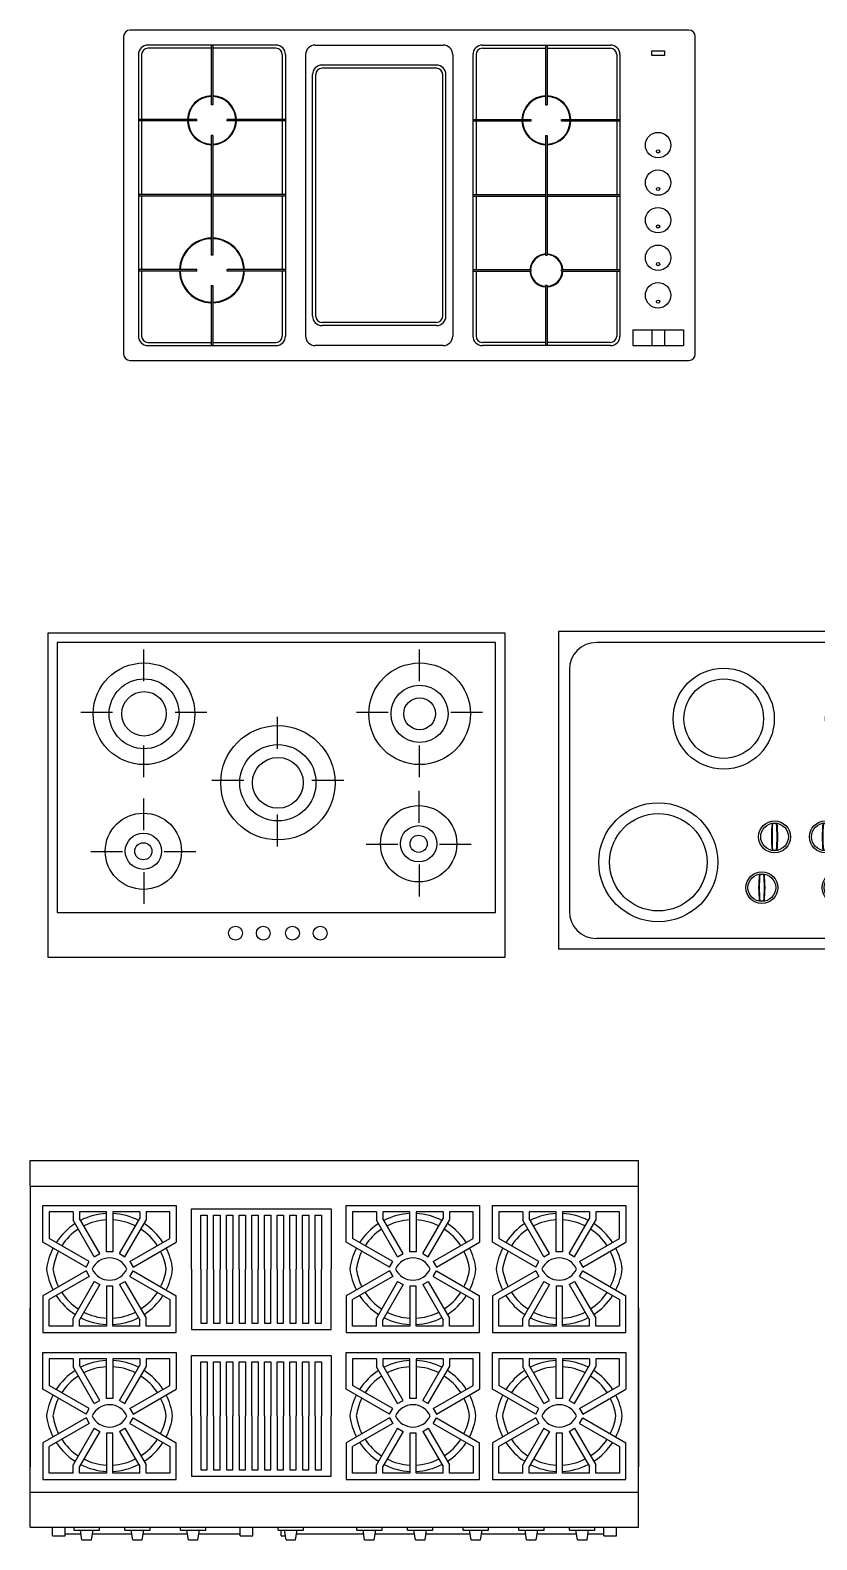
# Model space of a CAD drawing. Header units: millimetres. Extents: x 88 to 1405, y 80 to 747.
# Drawn here: x 877.5 to 1001.3, y 83.8 to 321.4 of the extents above; entities that cross this region are included whole.
import ezdxf

# ---------------------------------------------------------------- set-up
doc = ezdxf.new("R2010")
doc.units = ezdxf.units.MM
doc.linetypes.add('0', pattern=[0])

# ---------------------------------------------------------------- blocks, each defined once
blk = doc.blocks.new('39')
at = {"color": 0}
for p, q in [((4679.5, 13482.81), (4775.28, 13482.81)), ((4679.5, 13478.81), (4679.5, 13482.81)), ((4775.28, 13425.12), (4775.28, 13482.81)), ((4679.5, 13478.81), (4679.5, 13434.62)), ((4679.5, 13478.81), (4775.28, 13478.81)), ((4681.5, 13469.97), (4681.5, 13475.74)), ((4681.5, 13475.74), (4702.5, 13475.74)), ((4681.5, 13475.74), (4702.5, 13475.74)), ((4686.25, 13474.74), (4682.5, 13474.74)), ((4682.5, 13474.74), (4682.5, 13470.55)), ((4686.25, 13474.74), (4686.25, 13473.45)), ((4691.5, 13474.74), (4687.25, 13474.74)), ((4687.25, 13474.74), (4687.25, 13473.72)), ((4691.5, 13468.46), (4691.5, 13474.74)), ((4696.75, 13474.74), (4692.5, 13474.74)), ((4692.5, 13474.74), (4692.5, 13468.46)), ((4696.75, 13474.74), (4696.75, 13473.72)), ((4701.5, 13474.74), (4697.75, 13474.74)), ((4697.75, 13474.74), (4697.75, 13473.45)), ((4701.5, 13470.55), (4701.5, 13474.74)), ((4702.5, 13475.74), (4702.5, 13469.97)), ((4729.25, 13475.74), (4750.25, 13475.74)), ((4729.25, 13475.74), (4750.25, 13475.74)), ((4729.25, 13469.97), (4729.25, 13475.74)), ((4734, 13474.74), (4730.25, 13474.74)), ((4730.25, 13474.74), (4730.25, 13470.55)), ((4734, 13474.74), (4734, 13473.45)), ((4739.25, 13474.74), (4735, 13474.74)), ((4735, 13474.74), (4735, 13473.72)), ((4739.25, 13468.46), (4739.25, 13474.74)), ((4744.5, 13474.74), (4740.25, 13474.74)), ((4740.25, 13474.74), (4740.25, 13468.46)), ((4744.5, 13474.74), (4744.5, 13473.72)), ((4749.25, 13474.74), (4745.5, 13474.74)), ((4745.5, 13474.74), (4745.5, 13473.45)), ((4749.25, 13470.55), (4749.25, 13474.74)), ((4750.25, 13475.74), (4750.25, 13469.97)), ((4752.28, 13469.97), (4752.28, 13475.74)), ((4752.28, 13475.74), (4773.28, 13475.74)), ((4752.28, 13475.74), (4773.28, 13475.74)), ((4757.03, 13474.74), (4753.28, 13474.74)), ((4753.28, 13474.74), (4753.28, 13470.55)), ((4757.03, 13474.74), (4757.03, 13473.45)), ((4762.28, 13474.74), (4758.03, 13474.74)), ((4758.03, 13474.74), (4758.03, 13473.72)), ((4762.28, 13468.46), (4762.28, 13474.74)), ((4767.53, 13474.74), (4763.28, 13474.74)), ((4763.28, 13474.74), (4763.28, 13468.46)), ((4767.53, 13474.74), (4767.53, 13473.72)), ((4772.28, 13474.74), (4768.53, 13474.74)), ((4768.53, 13474.74), (4768.53, 13473.45)), ((4772.28, 13470.55), (4772.28, 13474.74)), ((4773.28, 13475.74), (4773.28, 13469.97)), ((4689.58, 13467.67), (4686.25, 13473.45)), ((4690.45, 13468.17), (4687.25, 13473.72)), ((4693.55, 13468.17), (4696.75, 13473.72)), ((4694.42, 13467.67), (4697.75, 13473.45)), ((4737.33, 13467.67), (4734, 13473.45)), ((4738.2, 13468.17), (4735, 13473.72)), ((4741.3, 13468.17), (4744.5, 13473.72)), ((4742.17, 13467.67), (4745.5, 13473.45)), ((4760.36, 13467.67), (4757.03, 13473.45)), ((4761.23, 13468.17), (4758.03, 13473.72)), ((4764.33, 13468.17), (4767.53, 13473.72)), ((4765.2, 13467.67), (4768.53, 13473.45)), ((4688.31, 13466.04), (4681.5, 13469.97)), ((4688.81, 13466.91), (4682.5, 13470.55)), ((4695.19, 13466.91), (4701.5, 13470.55)), ((4695.69, 13466.04), (4702.5, 13469.97)), ((4736.06, 13466.04), (4729.25, 13469.97)), ((4736.56, 13466.91), (4730.25, 13470.55)), ((4742.94, 13466.91), (4749.25, 13470.55)), ((4743.44, 13466.04), (4750.25, 13469.97)), ((4759.09, 13466.04), (4752.28, 13469.97)), ((4759.59, 13466.91), (4753.28, 13470.55)), ((4765.97, 13466.91), (4772.28, 13470.55)), ((4766.47, 13466.04), (4773.28, 13469.97)), ((4689.58, 13467.67), (4690.45, 13468.17)), ((4692.5, 13468.46), (4691.5, 13468.46)), ((4693.55, 13468.17), (4694.42, 13467.67)), ((4737.33, 13467.67), (4738.2, 13468.17)), ((4740.25, 13468.46), (4739.25, 13468.46)), ((4741.3, 13468.17), (4742.17, 13467.67)), ((4760.36, 13467.67), (4761.23, 13468.17)), ((4763.28, 13468.46), (4762.28, 13468.46)), ((4764.33, 13468.17), (4765.2, 13467.67)), ((4688.31, 13465.44), (4681.5, 13461.5)), ((4688.31, 13466.04), (4688.81, 13466.91)), ((4688.31, 13465.44), (4688.81, 13464.57)), ((4695.19, 13466.91), (4695.69, 13466.04)), ((4695.19, 13464.57), (4695.69, 13465.44)), ((4695.69, 13465.44), (4702.5, 13461.5)), ((4736.06, 13465.44), (4729.25, 13461.5)), ((4736.06, 13466.04), (4736.56, 13466.91)), ((4736.06, 13465.44), (4736.56, 13464.57)), ((4742.94, 13466.91), (4743.44, 13466.04)), ((4742.94, 13464.57), (4743.44, 13465.44)), ((4743.44, 13465.44), (4750.25, 13461.5)), ((4759.09, 13465.44), (4752.28, 13461.5)), ((4759.09, 13466.04), (4759.59, 13466.91)), ((4759.09, 13465.44), (4759.59, 13464.57)), ((4765.97, 13466.91), (4766.47, 13466.04)), ((4765.97, 13464.57), (4766.47, 13465.44)), ((4766.47, 13465.44), (4773.28, 13461.5)), ((4688.81, 13464.57), (4682.5, 13460.93)), ((4689.58, 13463.8), (4686.25, 13458.03)), ((4690.45, 13463.3), (4687.25, 13457.76)), ((4689.58, 13463.8), (4690.45, 13463.3)), ((4691.5, 13463.02), (4691.5, 13456.74)), ((4692.5, 13463.02), (4691.5, 13463.02)), ((4692.5, 13456.74), (4692.5, 13463.02)), ((4693.55, 13463.3), (4694.42, 13463.8)), ((4693.55, 13463.3), (4696.75, 13457.76)), ((4694.42, 13463.8), (4697.75, 13458.03)), ((4695.19, 13464.57), (4701.5, 13460.93)), ((4736.56, 13464.57), (4730.25, 13460.93)), ((4737.33, 13463.8), (4734, 13458.03)), ((4738.2, 13463.3), (4735, 13457.76)), ((4737.33, 13463.8), (4738.2, 13463.3)), ((4739.25, 13463.02), (4739.25, 13456.74)), ((4740.25, 13463.02), (4739.25, 13463.02)), ((4740.25, 13456.74), (4740.25, 13463.02)), ((4741.3, 13463.3), (4742.17, 13463.8)), ((4741.3, 13463.3), (4744.5, 13457.76)), ((4742.17, 13463.8), (4745.5, 13458.03)), ((4742.94, 13464.57), (4749.25, 13460.93)), ((4759.59, 13464.57), (4753.28, 13460.93)), ((4760.36, 13463.8), (4757.03, 13458.03)), ((4761.23, 13463.3), (4758.03, 13457.76)), ((4760.36, 13463.8), (4761.23, 13463.3)), ((4762.28, 13463.02), (4762.28, 13456.74)), ((4763.28, 13463.02), (4762.28, 13463.02)), ((4763.28, 13456.74), (4763.28, 13463.02)), ((4764.33, 13463.3), (4765.2, 13463.8)), ((4764.33, 13463.3), (4767.53, 13457.76)), ((4765.2, 13463.8), (4768.53, 13458.03)), ((4765.97, 13464.57), (4772.28, 13460.93)), ((4681.5, 13461.5), (4681.5, 13455.74)), ((4682.5, 13456.74), (4682.5, 13460.93)), ((4701.5, 13460.93), (4701.5, 13456.74)), ((4702.5, 13455.74), (4702.5, 13461.5)), ((4729.25, 13461.5), (4729.25, 13455.74)), ((4730.25, 13456.74), (4730.25, 13460.93)), ((4749.25, 13460.93), (4749.25, 13456.74)), ((4750.25, 13455.74), (4750.25, 13461.5)), ((4752.28, 13461.5), (4752.28, 13455.74)), ((4753.28, 13456.74), (4753.28, 13460.93)), ((4772.28, 13460.93), (4772.28, 13456.74)), ((4773.28, 13455.74), (4773.28, 13461.5)), ((4679.5, 13425.12), (4679.5, 13459.62)), ((4775.28, 13459.62), (4775.28, 13434.62)), ((4681.5, 13455.74), (4702.5, 13455.74)), ((4681.5, 13455.74), (4702.5, 13455.74)), ((4686.25, 13456.74), (4682.5, 13456.74)), ((4686.25, 13456.74), (4686.25, 13458.03)), ((4687.25, 13456.74), (4687.25, 13457.76)), ((4691.5, 13456.74), (4687.25, 13456.74)), ((4696.75, 13456.74), (4692.5, 13456.74)), ((4696.75, 13456.74), (4696.75, 13457.76)), ((4697.75, 13456.74), (4697.75, 13458.03)), ((4701.5, 13456.74), (4697.75, 13456.74)), ((4729.25, 13455.74), (4750.25, 13455.74)), ((4729.25, 13455.74), (4750.25, 13455.74)), ((4734, 13456.74), (4730.25, 13456.74)), ((4734, 13456.74), (4734, 13458.03)), ((4735, 13456.74), (4735, 13457.76)), ((4739.25, 13456.74), (4735, 13456.74)), ((4744.5, 13456.74), (4740.25, 13456.74)), ((4744.5, 13456.74), (4744.5, 13457.76)), ((4745.5, 13456.74), (4745.5, 13458.03)), ((4749.25, 13456.74), (4745.5, 13456.74)), ((4752.28, 13455.74), (4773.28, 13455.74)), ((4752.28, 13455.74), (4773.28, 13455.74)), ((4757.03, 13456.74), (4753.28, 13456.74)), ((4757.03, 13456.74), (4757.03, 13458.03)), ((4758.03, 13456.74), (4758.03, 13457.76)), ((4762.28, 13456.74), (4758.03, 13456.74)), ((4767.53, 13456.74), (4763.28, 13456.74)), ((4767.53, 13456.74), (4767.53, 13457.76)), ((4768.53, 13456.74), (4768.53, 13458.03)), ((4772.28, 13456.74), (4768.53, 13456.74)), ((4681.5, 13446.85), (4681.5, 13452.62)), ((4681.5, 13452.62), (4702.5, 13452.62)), ((4681.5, 13452.62), (4702.5, 13452.62)), ((4686.25, 13451.62), (4682.5, 13451.62)), ((4682.5, 13451.62), (4682.5, 13447.43)), ((4686.25, 13451.62), (4686.25, 13450.33)), ((4691.5, 13451.62), (4687.25, 13451.62)), ((4687.25, 13451.62), (4687.25, 13450.6)), ((4691.5, 13445.34), (4691.5, 13451.62)), ((4696.75, 13451.62), (4692.5, 13451.62)), ((4692.5, 13451.62), (4692.5, 13445.34)), ((4696.75, 13451.62), (4696.75, 13450.6)), ((4701.5, 13451.62), (4697.75, 13451.62)), ((4697.75, 13451.62), (4697.75, 13450.33)), ((4701.5, 13447.43), (4701.5, 13451.62)), ((4702.5, 13452.62), (4702.5, 13446.85)), ((4729.25, 13452.62), (4750.25, 13452.62)), ((4729.25, 13452.62), (4750.25, 13452.62)), ((4729.25, 13446.85), (4729.25, 13452.62)), ((4734, 13451.62), (4730.25, 13451.62)), ((4730.25, 13451.62), (4730.25, 13447.43)), ((4734, 13451.62), (4734, 13450.33)), ((4739.25, 13451.62), (4735, 13451.62)), ((4735, 13451.62), (4735, 13450.6)), ((4739.25, 13445.34), (4739.25, 13451.62)), ((4744.5, 13451.62), (4740.25, 13451.62)), ((4740.25, 13451.62), (4740.25, 13445.34)), ((4744.5, 13451.62), (4744.5, 13450.6)), ((4749.25, 13451.62), (4745.5, 13451.62)), ((4745.5, 13451.62), (4745.5, 13450.33)), ((4749.25, 13447.43), (4749.25, 13451.62)), ((4750.25, 13452.62), (4750.25, 13446.85)), ((4752.28, 13446.85), (4752.28, 13452.62)), ((4752.28, 13452.62), (4773.28, 13452.62)), ((4752.28, 13452.62), (4773.28, 13452.62)), ((4757.03, 13451.62), (4753.28, 13451.62)), ((4753.28, 13451.62), (4753.28, 13447.43)), ((4757.03, 13451.62), (4757.03, 13450.33)), ((4762.28, 13451.62), (4758.03, 13451.62)), ((4758.03, 13451.62), (4758.03, 13450.6)), ((4762.28, 13445.34), (4762.28, 13451.62)), ((4767.53, 13451.62), (4763.28, 13451.62)), ((4763.28, 13451.62), (4763.28, 13445.34)), ((4767.53, 13451.62), (4767.53, 13450.6)), ((4772.28, 13451.62), (4768.53, 13451.62)), ((4768.53, 13451.62), (4768.53, 13450.33)), ((4772.28, 13447.43), (4772.28, 13451.62)), ((4773.28, 13452.62), (4773.28, 13446.85)), ((4689.58, 13444.56), (4686.25, 13450.33)), ((4690.45, 13445.06), (4687.25, 13450.6)), ((4693.55, 13445.06), (4696.75, 13450.6)), ((4694.42, 13444.56), (4697.75, 13450.33)), ((4737.33, 13444.56), (4734, 13450.33)), ((4738.2, 13445.06), (4735, 13450.6)), ((4741.3, 13445.06), (4744.5, 13450.6)), ((4742.17, 13444.56), (4745.5, 13450.33)), ((4760.36, 13444.56), (4757.03, 13450.33)), ((4761.23, 13445.06), (4758.03, 13450.6)), ((4764.33, 13445.06), (4767.53, 13450.6)), ((4765.2, 13444.56), (4768.53, 13450.33)), ((4688.31, 13442.92), (4681.5, 13446.85)), ((4688.81, 13443.79), (4682.5, 13447.43)), ((4695.19, 13443.79), (4701.5, 13447.43)), ((4695.69, 13442.92), (4702.5, 13446.85)), ((4736.06, 13442.92), (4729.25, 13446.85)), ((4736.56, 13443.79), (4730.25, 13447.43)), ((4742.94, 13443.79), (4749.25, 13447.43)), ((4743.44, 13442.92), (4750.25, 13446.85)), ((4759.09, 13442.92), (4752.28, 13446.85)), ((4759.59, 13443.79), (4753.28, 13447.43)), ((4765.97, 13443.79), (4772.28, 13447.43)), ((4766.47, 13442.92), (4773.28, 13446.85)), ((4689.58, 13444.56), (4690.45, 13445.06)), ((4692.5, 13445.34), (4691.5, 13445.34)), ((4693.55, 13445.06), (4694.42, 13444.56)), ((4737.33, 13444.56), (4738.2, 13445.06)), ((4740.25, 13445.34), (4739.25, 13445.34)), ((4741.3, 13445.06), (4742.17, 13444.56)), ((4760.36, 13444.56), (4761.23, 13445.06)), ((4763.28, 13445.34), (4762.28, 13445.34)), ((4764.33, 13445.06), (4765.2, 13444.56)), ((4688.31, 13442.32), (4681.5, 13438.38)), ((4688.81, 13441.45), (4682.5, 13437.81)), ((4688.31, 13442.92), (4688.81, 13443.79)), ((4688.31, 13442.32), (4688.81, 13441.45)), ((4695.19, 13443.79), (4695.69, 13442.92)), ((4695.19, 13441.45), (4695.69, 13442.32)), ((4695.19, 13441.45), (4701.5, 13437.81)), ((4695.69, 13442.32), (4702.5, 13438.38)), ((4736.06, 13442.32), (4729.25, 13438.38)), ((4736.56, 13441.45), (4730.25, 13437.81)), ((4736.06, 13442.92), (4736.56, 13443.79)), ((4736.06, 13442.32), (4736.56, 13441.45)), ((4742.94, 13443.79), (4743.44, 13442.92)), ((4742.94, 13441.45), (4743.44, 13442.32)), ((4742.94, 13441.45), (4749.25, 13437.81)), ((4743.44, 13442.32), (4750.25, 13438.38)), ((4759.09, 13442.32), (4752.28, 13438.38)), ((4759.59, 13441.45), (4753.28, 13437.81)), ((4759.09, 13442.92), (4759.59, 13443.79)), ((4759.09, 13442.32), (4759.59, 13441.45)), ((4765.97, 13443.79), (4766.47, 13442.92)), ((4765.97, 13441.45), (4766.47, 13442.32)), ((4765.97, 13441.45), (4772.28, 13437.81)), ((4766.47, 13442.32), (4773.28, 13438.38)), ((4689.58, 13440.68), (4686.25, 13434.91)), ((4690.45, 13440.18), (4687.25, 13434.64)), ((4689.58, 13440.68), (4690.45, 13440.18)), ((4691.5, 13439.9), (4691.5, 13433.62)), ((4692.5, 13439.9), (4691.5, 13439.9)), ((4692.5, 13433.62), (4692.5, 13439.9)), ((4693.55, 13440.18), (4694.42, 13440.68)), ((4693.55, 13440.18), (4696.75, 13434.64)), ((4694.42, 13440.68), (4697.75, 13434.91)), ((4737.33, 13440.68), (4734, 13434.91)), ((4738.2, 13440.18), (4735, 13434.64)), ((4737.33, 13440.68), (4738.2, 13440.18)), ((4739.25, 13439.9), (4739.25, 13433.62)), ((4740.25, 13439.9), (4739.25, 13439.9)), ((4740.25, 13433.62), (4740.25, 13439.9)), ((4741.3, 13440.18), (4742.17, 13440.68)), ((4741.3, 13440.18), (4744.5, 13434.64)), ((4742.17, 13440.68), (4745.5, 13434.91)), ((4760.36, 13440.68), (4757.03, 13434.91)), ((4761.23, 13440.18), (4758.03, 13434.64)), ((4760.36, 13440.68), (4761.23, 13440.18)), ((4762.28, 13439.9), (4762.28, 13433.62)), ((4763.28, 13439.9), (4762.28, 13439.9)), ((4763.28, 13433.62), (4763.28, 13439.9)), ((4764.33, 13440.18), (4765.2, 13440.68)), ((4764.33, 13440.18), (4767.53, 13434.64)), ((4765.2, 13440.68), (4768.53, 13434.91)), ((4681.5, 13438.38), (4681.5, 13432.62)), ((4682.5, 13433.62), (4682.5, 13437.81)), ((4701.5, 13437.81), (4701.5, 13433.62)), ((4702.5, 13432.62), (4702.5, 13438.38)), ((4729.25, 13438.38), (4729.25, 13432.62)), ((4730.25, 13433.62), (4730.25, 13437.81)), ((4749.25, 13437.81), (4749.25, 13433.62)), ((4750.25, 13432.62), (4750.25, 13438.38)), ((4752.28, 13438.38), (4752.28, 13432.62)), ((4753.28, 13433.62), (4753.28, 13437.81)), ((4772.28, 13437.81), (4772.28, 13433.62)), ((4773.28, 13432.62), (4773.28, 13438.38)), ((4686.25, 13433.62), (4686.25, 13434.91)), ((4687.25, 13433.62), (4687.25, 13434.64)), ((4696.75, 13433.62), (4696.75, 13434.64)), ((4697.75, 13433.62), (4697.75, 13434.91)), ((4734, 13433.62), (4734, 13434.91)), ((4735, 13433.62), (4735, 13434.64)), ((4744.5, 13433.62), (4744.5, 13434.64)), ((4745.5, 13433.62), (4745.5, 13434.91)), ((4757.03, 13433.62), (4757.03, 13434.91)), ((4758.03, 13433.62), (4758.03, 13434.64)), ((4767.53, 13433.62), (4767.53, 13434.64)), ((4768.53, 13433.62), (4768.53, 13434.91)), ((4681.5, 13432.62), (4702.5, 13432.62)), ((4681.5, 13432.62), (4702.5, 13432.62)), ((4686.25, 13433.62), (4682.5, 13433.62)), ((4691.5, 13433.62), (4687.25, 13433.62)), ((4696.75, 13433.62), (4692.5, 13433.62)), ((4701.5, 13433.62), (4697.75, 13433.62)), ((4729.25, 13432.62), (4750.25, 13432.62)), ((4729.25, 13432.62), (4750.25, 13432.62)), ((4734, 13433.62), (4730.25, 13433.62)), ((4739.25, 13433.62), (4735, 13433.62)), ((4744.5, 13433.62), (4740.25, 13433.62)), ((4749.25, 13433.62), (4745.5, 13433.62)), ((4752.28, 13432.62), (4773.28, 13432.62)), ((4752.28, 13432.62), (4773.28, 13432.62)), ((4757.03, 13433.62), (4753.28, 13433.62)), ((4762.28, 13433.62), (4758.03, 13433.62)), ((4767.53, 13433.62), (4763.28, 13433.62)), ((4772.28, 13433.62), (4768.53, 13433.62)), ((4679.5, 13430.62), (4775.28, 13430.62)), ((4679.5, 13425.12), (4775.28, 13425.12)), ((4683.03, 13423.74), (4683.03, 13425.12)), ((4685.03, 13423.74), (4685.03, 13425.12)), ((4686.4, 13424.62), (4686.4, 13425.12)), ((4690.4, 13424.62), (4690.4, 13425.12)), ((4694.4, 13424.62), (4694.4, 13425.12)), ((4698.4, 13424.62), (4698.4, 13425.12)), ((4703.15, 13424.62), (4703.15, 13425.12)), ((4707.15, 13424.62), (4707.15, 13425.12)), ((4712.53, 13423.74), (4712.53, 13425.12)), ((4714.53, 13423.74), (4714.53, 13425.12)), ((4718.53, 13424.62), (4718.53, 13425.12)), ((4722.53, 13424.62), (4722.53, 13425.12)), ((4730.9, 13424.62), (4730.9, 13425.12)), ((4734.9, 13424.62), (4734.9, 13425.12)), ((4738.9, 13424.62), (4738.9, 13425.12)), ((4742.9, 13424.62), (4742.9, 13425.12)), ((4747.65, 13424.62), (4747.65, 13425.12)), ((4751.65, 13424.62), (4751.65, 13425.12)), ((4756.4, 13424.62), (4756.4, 13425.12)), ((4760.4, 13424.62), (4760.4, 13425.12)), ((4764.4, 13424.62), (4764.4, 13425.12)), ((4768.4, 13424.62), (4768.4, 13425.12)), ((4769.78, 13423.74), (4769.78, 13425.12)), ((4771.78, 13423.74), (4771.78, 13425.12)), ((4683.03, 13423.74), (4685.03, 13423.74)), ((4687.51, 13423.99), (4685.03, 13423.99)), ((4686.4, 13424.62), (4690.4, 13424.62)), ((4687.65, 13423.12), (4687.4, 13424.62)), ((4687.65, 13423.12), (4689.15, 13423.12)), ((4689.15, 13423.12), (4689.4, 13424.62)), ((4695.51, 13423.99), (4689.3, 13423.99)), ((4694.4, 13424.62), (4698.4, 13424.62)), ((4695.65, 13423.12), (4695.4, 13424.62)), ((4695.65, 13423.12), (4697.15, 13423.12)), ((4697.15, 13423.12), (4697.4, 13424.62)), ((4704.26, 13423.99), (4697.3, 13423.99)), ((4703.15, 13424.62), (4707.15, 13424.62)), ((4704.4, 13423.12), (4704.15, 13424.62)), ((4704.4, 13423.12), (4705.9, 13423.12)), ((4705.9, 13423.12), (4706.15, 13424.62)), ((4712.53, 13423.99), (4706.05, 13423.99)), ((4712.53, 13423.74), (4714.53, 13423.74)), ((4718.53, 13424.62), (4722.53, 13424.62)), ((4719.03, 13423.74), (4719.03, 13424.62)), ((4719.03, 13423.74), (4719.68, 13423.74)), ((4719.78, 13423.12), (4719.53, 13424.62)), ((4719.78, 13423.12), (4721.28, 13423.12)), ((4721.28, 13423.12), (4721.53, 13424.62)), ((4732.01, 13423.99), (4721.43, 13423.99)), ((4730.9, 13424.62), (4734.9, 13424.62)), ((4732.15, 13423.12), (4731.9, 13424.62)), ((4732.15, 13423.12), (4733.65, 13423.12)), ((4733.65, 13423.12), (4733.9, 13424.62)), ((4740.01, 13423.99), (4733.8, 13423.99)), ((4738.9, 13424.62), (4742.9, 13424.62)), ((4740.15, 13423.12), (4739.9, 13424.62)), ((4740.15, 13423.12), (4741.65, 13423.12)), ((4741.65, 13423.12), (4741.9, 13424.62)), ((4748.76, 13423.99), (4741.8, 13423.99)), ((4747.65, 13424.62), (4751.65, 13424.62)), ((4748.9, 13423.12), (4748.65, 13424.62)), ((4748.9, 13423.12), (4750.4, 13423.12)), ((4750.4, 13423.12), (4750.65, 13424.62)), ((4757.51, 13423.99), (4750.55, 13423.99)), ((4756.4, 13424.62), (4760.4, 13424.62)), ((4757.65, 13423.12), (4757.4, 13424.62)), ((4757.65, 13423.12), (4759.15, 13423.12)), ((4759.15, 13423.12), (4759.4, 13424.62)), ((4765.51, 13423.99), (4759.3, 13423.99)), ((4764.4, 13424.62), (4768.4, 13424.62)), ((4765.65, 13423.12), (4765.4, 13424.62)), ((4765.65, 13423.12), (4767.15, 13423.12)), ((4767.15, 13423.12), (4767.4, 13424.62)), ((4769.78, 13423.99), (4767.3, 13423.99)), ((4769.78, 13423.74), (4771.78, 13423.74))]:
    blk.add_line(p, q, dxfattribs=at)
for points in [[(4704.88, 13465.74), (4704.88, 13475.24), (4726.88, 13475.24), (4726.88, 13465.74)], [(4706.38, 13465.74), (4706.38, 13474.24), (4707.38, 13474.24), (4707.38, 13465.74)], [(4708.38, 13465.74), (4708.38, 13474.24), (4709.38, 13474.24), (4709.38, 13465.74)], [(4710.38, 13465.74), (4710.38, 13474.24), (4711.38, 13474.24), (4711.38, 13465.74)], [(4712.38, 13465.74), (4712.38, 13474.24), (4713.38, 13474.24), (4713.38, 13465.74)], [(4714.38, 13465.74), (4714.38, 13474.24), (4715.38, 13474.24), (4715.38, 13465.74)], [(4716.38, 13465.74), (4716.38, 13474.24), (4717.38, 13474.24), (4717.38, 13465.74)], [(4718.38, 13465.74), (4718.38, 13474.24), (4719.38, 13474.24), (4719.38, 13465.74)], [(4720.38, 13465.74), (4720.38, 13474.24), (4721.38, 13474.24), (4721.38, 13465.74)], [(4722.38, 13465.74), (4722.38, 13474.24), (4723.38, 13474.24), (4723.38, 13465.74)], [(4724.38, 13465.74), (4724.38, 13474.24), (4725.38, 13474.24), (4725.38, 13465.74)], [(4704.88, 13465.74), (4704.88, 13456.24), (4726.88, 13456.24), (4726.88, 13465.74)], [(4706.38, 13465.74), (4706.38, 13457.24), (4707.38, 13457.24), (4707.38, 13465.74)], [(4708.38, 13465.74), (4708.38, 13457.24), (4709.38, 13457.24), (4709.38, 13465.74)], [(4710.38, 13465.74), (4710.38, 13457.24), (4711.38, 13457.24), (4711.38, 13465.74)], [(4712.38, 13465.74), (4712.38, 13457.24), (4713.38, 13457.24), (4713.38, 13465.74)], [(4714.38, 13465.74), (4714.38, 13457.24), (4715.38, 13457.24), (4715.38, 13465.74)], [(4716.38, 13465.74), (4716.38, 13457.24), (4717.38, 13457.24), (4717.38, 13465.74)], [(4718.38, 13465.74), (4718.38, 13457.24), (4719.38, 13457.24), (4719.38, 13465.74)], [(4720.38, 13465.74), (4720.38, 13457.24), (4721.38, 13457.24), (4721.38, 13465.74)], [(4722.38, 13465.74), (4722.38, 13457.24), (4723.38, 13457.24), (4723.38, 13465.74)], [(4724.38, 13465.74), (4724.38, 13457.24), (4725.38, 13457.24), (4725.38, 13465.74)], [(4704.88, 13442.62), (4704.88, 13452.12), (4726.88, 13452.12), (4726.88, 13442.62)], [(4706.38, 13442.62), (4706.38, 13451.12), (4707.38, 13451.12), (4707.38, 13442.62)], [(4708.38, 13442.62), (4708.38, 13451.12), (4709.38, 13451.12), (4709.38, 13442.62)], [(4710.38, 13442.62), (4710.38, 13451.12), (4711.38, 13451.12), (4711.38, 13442.62)], [(4712.38, 13442.62), (4712.38, 13451.12), (4713.38, 13451.12), (4713.38, 13442.62)], [(4714.38, 13442.62), (4714.38, 13451.12), (4715.38, 13451.12), (4715.38, 13442.62)], [(4716.38, 13442.62), (4716.38, 13451.12), (4717.38, 13451.12), (4717.38, 13442.62)], [(4718.38, 13442.62), (4718.38, 13451.12), (4719.38, 13451.12), (4719.38, 13442.62)], [(4720.38, 13442.62), (4720.38, 13451.12), (4721.38, 13451.12), (4721.38, 13442.62)], [(4722.38, 13442.62), (4722.38, 13451.12), (4723.38, 13451.12), (4723.38, 13442.62)], [(4724.38, 13442.62), (4724.38, 13451.12), (4725.38, 13451.12), (4725.38, 13442.62)], [(4704.88, 13442.62), (4704.88, 13433.12), (4726.88, 13433.12), (4726.88, 13442.62)], [(4706.38, 13442.62), (4706.38, 13434.12), (4707.38, 13434.12), (4707.38, 13442.62)], [(4708.38, 13442.62), (4708.38, 13434.12), (4709.38, 13434.12), (4709.38, 13442.62)], [(4710.38, 13442.62), (4710.38, 13434.12), (4711.38, 13434.12), (4711.38, 13442.62)], [(4712.38, 13442.62), (4712.38, 13434.12), (4713.38, 13434.12), (4713.38, 13442.62)], [(4714.38, 13442.62), (4714.38, 13434.12), (4715.38, 13434.12), (4715.38, 13442.62)], [(4716.38, 13442.62), (4716.38, 13434.12), (4717.38, 13434.12), (4717.38, 13442.62)], [(4718.38, 13442.62), (4718.38, 13434.12), (4719.38, 13434.12), (4719.38, 13442.62)], [(4720.38, 13442.62), (4720.38, 13434.12), (4721.38, 13434.12), (4721.38, 13442.62)], [(4722.38, 13442.62), (4722.38, 13434.12), (4723.38, 13434.12), (4723.38, 13442.62)], [(4724.38, 13442.62), (4724.38, 13434.12), (4725.38, 13434.12), (4725.38, 13442.62)]]:
    blk.add_lwpolyline(points, dxfattribs=at)
for centre, radius, start, end in [((4692, 13464.49), 10, 122.866, 147.134), ((4692, 13464.49), 10, 92.866, 117.134), ((4692, 13464.49), 9, 93.1847, 116.8153), ((4692, 13464.49), 10, 62.866, 87.134), ((4692, 13464.49), 9, 63.1847, 86.8153), ((4692, 13464.49), 10, 32.866, 57.134), ((4739.75, 13464.49), 10, 122.866, 147.134), ((4739.75, 13464.49), 10, 92.866, 117.134), ((4739.75, 13464.49), 9, 93.1847, 116.8153), ((4739.75, 13464.49), 10, 62.866, 87.134), ((4739.75, 13464.49), 9, 63.1847, 86.8153), ((4739.75, 13464.49), 10, 32.866, 57.134), ((4762.78, 13464.49), 10, 122.866, 147.134), ((4762.78, 13464.49), 10, 92.866, 117.134), ((4762.78, 13464.49), 9, 93.1847, 116.8153), ((4762.78, 13464.49), 10, 62.866, 87.134), ((4762.78, 13464.49), 9, 63.1847, 86.8153), ((4762.78, 13464.49), 10, 32.866, 57.134), ((4692, 13464.49), 9, 123.1847, 146.8153), ((4692, 13464.49), 9, 33.1847, 56.8153), ((4739.75, 13464.49), 9, 123.1847, 146.8153), ((4739.75, 13464.49), 9, 33.1847, 56.8153), ((4762.78, 13464.49), 9, 123.1847, 146.8153), ((4762.78, 13464.49), 9, 33.1847, 56.8153), ((4692, 13464.49), 10, 152.866, 172.8192), ((4692, 13464.49), 9, 153.1847, 172.0164), ((4692, 13464.49), 9, 7.9836, 26.8153), ((4692, 13464.49), 10, 7.1808, 27.134), ((4739.75, 13464.49), 10, 152.866, 172.8192), ((4739.75, 13464.49), 9, 153.1847, 172.0164), ((4739.75, 13464.49), 9, 7.9836, 26.8153), ((4739.75, 13464.49), 10, 7.1808, 27.134), ((4762.78, 13464.49), 10, 152.866, 172.8192), ((4762.78, 13464.49), 9, 153.1847, 172.0164), ((4762.78, 13464.49), 9, 7.9836, 26.8153), ((4762.78, 13464.49), 10, 7.1808, 27.134), ((4692, 13466.99), 10, 187.1808, 207.134), ((4692, 13466.99), 9, 187.9836, 206.8153), ((4692, 13464.49), 3, 24.6243, 155.3757), ((4692, 13466.99), 3, 204.6243, 335.3757), ((4692, 13466.99), 9, 333.1847, 352.0164), ((4692, 13466.99), 10, 332.866, 352.8192), ((4739.75, 13466.99), 10, 187.1808, 207.134), ((4739.75, 13466.99), 9, 187.9836, 206.8153), ((4739.75, 13464.49), 3, 24.6243, 155.3757), ((4739.75, 13466.99), 3, 204.6243, 335.3757), ((4739.75, 13466.99), 9, 333.1847, 352.0164), ((4739.75, 13466.99), 10, 332.866, 352.8192), ((4762.78, 13466.99), 10, 187.1808, 207.134), ((4762.78, 13466.99), 9, 187.9836, 206.8153), ((4762.78, 13464.49), 3, 24.6243, 155.3757), ((4762.78, 13466.99), 3, 204.6243, 335.3757), ((4762.78, 13466.99), 9, 333.1847, 352.0164), ((4762.78, 13466.99), 10, 332.866, 352.8192), ((4692, 13466.99), 10, 212.866, 237.134), ((4692, 13466.99), 9, 213.1847, 236.8153), ((4692, 13466.99), 9, 303.1847, 326.8153), ((4692, 13466.99), 10, 302.866, 327.134), ((4739.75, 13466.99), 10, 212.866, 237.134), ((4739.75, 13466.99), 9, 213.1847, 236.8153), ((4739.75, 13466.99), 9, 303.1847, 326.8153), ((4739.75, 13466.99), 10, 302.866, 327.134), ((4762.78, 13466.99), 10, 212.866, 237.134), ((4762.78, 13466.99), 9, 213.1847, 236.8153), ((4762.78, 13466.99), 9, 303.1847, 326.8153), ((4762.78, 13466.99), 10, 302.866, 327.134), ((4692, 13466.99), 10, 242.866, 267.134), ((4692, 13466.99), 9, 243.1847, 266.8153), ((4692, 13466.99), 9, 273.1847, 296.8153), ((4692, 13466.99), 10, 272.866, 297.134), ((4739.75, 13466.99), 10, 242.866, 267.134), ((4739.75, 13466.99), 9, 243.1847, 266.8153), ((4739.75, 13466.99), 9, 273.1847, 296.8153), ((4739.75, 13466.99), 10, 272.866, 297.134), ((4762.78, 13466.99), 10, 242.866, 267.134), ((4762.78, 13466.99), 9, 243.1847, 266.8153), ((4762.78, 13466.99), 9, 273.1847, 296.8153), ((4762.78, 13466.99), 10, 272.866, 297.134), ((4692, 13441.37), 10, 92.866, 117.134), ((4692, 13441.37), 10, 62.866, 87.134), ((4739.75, 13441.37), 10, 92.866, 117.134), ((4739.75, 13441.37), 10, 62.866, 87.134), ((4762.78, 13441.37), 10, 92.866, 117.134), ((4762.78, 13441.37), 10, 62.866, 87.134), ((4692, 13441.37), 10, 122.866, 147.134), ((4692, 13441.37), 9, 123.1847, 146.8153), ((4692, 13441.37), 9, 93.1847, 116.8153), ((4692, 13441.37), 9, 63.1847, 86.8153), ((4692, 13441.37), 9, 33.1847, 56.8153), ((4692, 13441.37), 10, 32.866, 57.134), ((4739.75, 13441.37), 10, 122.866, 147.134), ((4739.75, 13441.37), 9, 123.1847, 146.8153), ((4739.75, 13441.37), 9, 93.1847, 116.8153), ((4739.75, 13441.37), 9, 63.1847, 86.8153), ((4739.75, 13441.37), 9, 33.1847, 56.8153), ((4739.75, 13441.37), 10, 32.866, 57.134), ((4762.78, 13441.37), 10, 122.866, 147.134), ((4762.78, 13441.37), 9, 123.1847, 146.8153), ((4762.78, 13441.37), 9, 93.1847, 116.8153), ((4762.78, 13441.37), 9, 63.1847, 86.8153), ((4762.78, 13441.37), 9, 33.1847, 56.8153), ((4762.78, 13441.37), 10, 32.866, 57.134), ((4692, 13441.37), 10, 152.866, 172.8192), ((4692, 13441.37), 9, 153.1847, 172.0164), ((4692, 13441.37), 3, 24.6243, 155.3757), ((4692, 13441.37), 9, 7.9836, 26.8153), ((4692, 13441.37), 10, 7.1808, 27.134), ((4739.75, 13441.37), 10, 152.866, 172.8192), ((4739.75, 13441.37), 9, 153.1847, 172.0164), ((4739.75, 13441.37), 3, 24.6243, 155.3757), ((4739.75, 13441.37), 9, 7.9836, 26.8153), ((4739.75, 13441.37), 10, 7.1808, 27.134), ((4762.78, 13441.37), 10, 152.866, 172.8192), ((4762.78, 13441.37), 9, 153.1847, 172.0164), ((4762.78, 13441.37), 3, 24.6243, 155.3757), ((4762.78, 13441.37), 9, 7.9836, 26.8153), ((4762.78, 13441.37), 10, 7.1808, 27.134), ((4692, 13443.87), 10, 187.1808, 207.134), ((4692, 13443.87), 9, 187.9836, 206.8153), ((4692, 13443.87), 3, 204.6243, 335.3757), ((4692, 13443.87), 9, 333.1847, 352.0164), ((4692, 13443.87), 10, 332.866, 352.8192), ((4739.75, 13443.87), 10, 187.1808, 207.134), ((4739.75, 13443.87), 9, 187.9836, 206.8153), ((4739.75, 13443.87), 3, 204.6243, 335.3757), ((4739.75, 13443.87), 9, 333.1847, 352.0164), ((4739.75, 13443.87), 10, 332.866, 352.8192), ((4762.78, 13443.87), 10, 187.1808, 207.134), ((4762.78, 13443.87), 9, 187.9836, 206.8153), ((4762.78, 13443.87), 3, 204.6243, 335.3757), ((4762.78, 13443.87), 9, 333.1847, 352.0164), ((4762.78, 13443.87), 10, 332.866, 352.8192), ((4692, 13443.87), 10, 212.866, 237.134), ((4692, 13443.87), 9, 213.1847, 236.8153), ((4692, 13443.87), 9, 303.1847, 326.8153), ((4692, 13443.87), 10, 302.866, 327.134), ((4739.75, 13443.87), 10, 212.866, 237.134), ((4739.75, 13443.87), 9, 213.1847, 236.8153), ((4739.75, 13443.87), 9, 303.1847, 326.8153), ((4739.75, 13443.87), 10, 302.866, 327.134), ((4762.78, 13443.87), 10, 212.866, 237.134), ((4762.78, 13443.87), 9, 213.1847, 236.8153), ((4762.78, 13443.87), 9, 303.1847, 326.8153), ((4762.78, 13443.87), 10, 302.866, 327.134), ((4692, 13443.87), 10, 242.866, 267.134), ((4692, 13443.87), 9, 243.1847, 266.8153), ((4692, 13443.87), 9, 273.1847, 296.8153), ((4692, 13443.87), 10, 272.866, 297.134), ((4739.75, 13443.87), 10, 242.866, 267.134), ((4739.75, 13443.87), 9, 243.1847, 266.8153), ((4739.75, 13443.87), 9, 273.1847, 296.8153), ((4739.75, 13443.87), 10, 272.866, 297.134), ((4762.78, 13443.87), 10, 242.866, 267.134), ((4762.78, 13443.87), 9, 243.1847, 266.8153), ((4762.78, 13443.87), 9, 273.1847, 296.8153), ((4762.78, 13443.87), 10, 272.866, 297.134)]:
    blk.add_arc(centre, radius, start, end, dxfattribs=at)
blk = doc.blocks.new('38')
at = {"color": 0, "linetype": '0'}
for p, q in [((4682.26, 13565.85), (4682.26, 13514.85)), ((4754.26, 13565.85), (4682.26, 13565.85)), ((4754.26, 13514.85), (4754.26, 13565.85)), ((4683.76, 13564.35), (4683.76, 13521.85)), ((4752.76, 13564.35), (4683.76, 13564.35)), ((4697.41, 13558.27), (4697.41, 13563.27)), ((4740.78, 13558.27), (4740.78, 13563.27)), ((4752.76, 13521.85), (4752.76, 13564.35)), ((4692.48, 13553.34), (4687.47, 13553.34)), ((4707.33, 13553.34), (4702.32, 13553.34)), ((4735.85, 13553.34), (4730.84, 13553.34)), ((4750.7, 13553.34), (4745.7, 13553.34)), ((4718.43, 13547.65), (4718.43, 13552.65)), ((4697.41, 13543.15), (4697.41, 13548.16)), ((4740.78, 13543.15), (4740.78, 13548.16)), ((4713.11, 13542.65), (4708.11, 13542.65)), ((4728.85, 13542.65), (4723.85, 13542.65)), ((4697.4, 13534.82), (4697.4, 13539.82)), ((4740.72, 13536), (4740.72, 13541.01)), ((4718.43, 13532.28), (4718.43, 13537.28)), ((4737.37, 13532.58), (4732.37, 13532.58)), ((4748.92, 13532.58), (4743.92, 13532.58)), ((4694.05, 13531.4), (4689.04, 13531.4)), ((4705.6, 13531.4), (4700.6, 13531.4)), ((4740.78, 13524.39), (4740.78, 13529.4)), ((4697.45, 13523.21), (4697.45, 13528.21)), ((4683.76, 13521.85), (4752.76, 13521.85)), ((4682.26, 13514.85), (4754.26, 13514.85))]:
    blk.add_line(p, q, dxfattribs=at)
for centre, radius in [((4697.43, 13553.15), 8), ((4740.8, 13553.15), 8), ((4697.43, 13553.15), 5.5), ((4697.43, 13553.15), 3.5), ((4740.8, 13553.15), 4.5), ((4740.8, 13553.15), 2.5), ((4718.49, 13542.29), 9), ((4718.49, 13542.29), 6), ((4718.49, 13542.29), 4), ((4697.32, 13531.51), 6), ((4740.65, 13532.69), 6), ((4697.32, 13531.51), 2.85), ((4740.65, 13532.69), 2.85), ((4697.32, 13531.51), 1.35), ((4740.65, 13532.69), 1.35), ((4711.82, 13518.62), 1.09), ((4716.19, 13518.62), 1.09), ((4720.78, 13518.62), 1.09), ((4725.16, 13518.62), 1.09)]:
    blk.add_circle(centre, radius, dxfattribs=at)
blk = doc.blocks.new('37')
at = {"color": 0, "linetype": '0'}
for p, q in [((4838.67, 13566.08), (4762.67, 13566.08)), ((4762.67, 13566.08), (4762.67, 13516.08)), ((4838.67, 13566.08), (4838.67, 13516.08)), ((4832.72, 13564.38), (4768.62, 13564.38)), ((4764.37, 13560.13), (4764.37, 13522.03)), ((4836.97, 13560.13), (4836.97, 13522.03)), ((4796.36, 13535.84), (4796.27, 13535.92)), ((4796.97, 13535.84), (4797.07, 13535.92)), ((4804.36, 13535.84), (4804.27, 13535.92)), ((4804.97, 13535.84), (4805.07, 13535.92)), ((4796.36, 13531.72), (4796.27, 13531.64)), ((4796.97, 13531.72), (4797.07, 13531.64)), ((4804.36, 13531.72), (4804.27, 13531.64)), ((4804.97, 13531.72), (4805.07, 13531.64)), ((4794.36, 13527.84), (4794.27, 13527.92)), ((4794.97, 13527.84), (4795.07, 13527.92)), ((4806.36, 13527.84), (4806.27, 13527.92)), ((4806.97, 13527.84), (4807.07, 13527.92)), ((4794.36, 13523.72), (4794.27, 13523.64)), ((4794.97, 13523.72), (4795.07, 13523.64)), ((4806.36, 13523.72), (4806.27, 13523.64)), ((4806.97, 13523.72), (4807.07, 13523.64)), ((4832.72, 13517.78), (4768.62, 13517.78)), ((4838.67, 13516.08), (4762.67, 13516.08))]:
    blk.add_line(p, q, dxfattribs=at)
for centre, radius in [((4788.67, 13552.38), 7.96), ((4812.67, 13552.38), 7.96), ((4788.67, 13552.38), 6.26), ((4812.67, 13552.38), 6.26), ((4778.37, 13529.78), 9.37), ((4822.97, 13529.78), 9.37), ((4778.37, 13529.78), 7.67), ((4822.97, 13529.78), 7.67), ((4796.67, 13533.78), 2.5), ((4796.67, 13533.78), 2.18), ((4804.67, 13533.78), 2.5), ((4804.67, 13533.78), 2.18), ((4794.67, 13525.78), 2.5), ((4794.67, 13525.78), 2.18), ((4806.67, 13525.78), 2.5), ((4806.67, 13525.78), 2.18)]:
    blk.add_circle(centre, radius, dxfattribs=at)
for centre, radius, start, end in [((4768.62, 13560.13), 4.25, 90, 180), ((4832.72, 13560.13), 4.25, 0, 90), ((4819.21, 13533.78), 23.04, 174.6599, 185.3401), ((4819.21, 13533.78), 22.94, 174.8519, 185.1481), ((4796.67, 13533.78), 2.08, 81.5049, 98.4951), ((4774.13, 13533.78), 22.94, 354.8519, 5.1481), ((4774.13, 13533.78), 23.04, 354.6599, 5.3401), ((4827.21, 13533.78), 23.04, 174.6599, 185.3401), ((4827.21, 13533.78), 22.94, 174.8519, 185.1481), ((4804.67, 13533.78), 2.08, 81.5049, 98.4951), ((4782.13, 13533.78), 22.94, 354.8519, 5.1481), ((4782.13, 13533.78), 23.04, 354.6599, 5.3401), ((4796.67, 13533.78), 2.08, 261.5049, 278.4951), ((4804.67, 13533.78), 2.08, 261.5049, 278.4951), ((4817.21, 13525.78), 23.04, 174.6599, 185.3401), ((4817.21, 13525.78), 22.94, 174.8519, 185.1481), ((4794.67, 13525.78), 2.08, 81.5049, 98.4951), ((4772.13, 13525.78), 22.94, 354.8519, 5.1481), ((4772.13, 13525.78), 23.04, 354.6599, 5.3401), ((4829.21, 13525.78), 23.04, 174.6599, 185.3401), ((4829.21, 13525.78), 22.94, 174.8519, 185.1481), ((4806.67, 13525.78), 2.08, 81.5049, 98.4951), ((4784.13, 13525.78), 22.94, 354.8519, 5.1481), ((4784.13, 13525.78), 23.04, 354.6599, 5.3401), ((4794.67, 13525.78), 2.08, 261.5049, 278.4951), ((4806.67, 13525.78), 2.08, 261.5049, 278.4951), ((4768.62, 13522.03), 4.25, 180, 270), ((4832.72, 13522.03), 4.25, 270, 0)]:
    blk.add_arc(centre, radius, start, end, dxfattribs=at)
blk = doc.blocks.new('35')
at = {"linetype": '0'}
h = blk.add_hatch(color=0, dxfattribs=at)
h.paths.add_polyline_path([(4708.24, 13658.42), (4707.99, 13658.42), (4707.99, 13648.99), (4708.24, 13648.99)])
h.paths.add_polyline_path([(4719.69, 13646.72), (4710.51, 13646.72), (4710.51, 13646.47), (4719.69, 13646.47)])
h.paths.add_polyline_path([(4705.72, 13646.72), (4696.54, 13646.72), (4696.54, 13646.47), (4705.72, 13646.47)])
h = blk.add_hatch(color=0, dxfattribs=at)
h.paths.add_polyline_path([(4760.89, 13658.42), (4760.64, 13658.42), (4760.64, 13648.99), (4760.89, 13648.99)])
h.paths.add_polyline_path([(4772.34, 13646.72), (4763.16, 13646.72), (4763.16, 13646.47), (4772.34, 13646.47)])
h.paths.add_polyline_path([(4758.37, 13646.72), (4749.19, 13646.72), (4749.19, 13646.47), (4758.37, 13646.47)])
h = blk.add_hatch(color=0, dxfattribs=at)
h.paths.add_polyline_path([(4708.24, 13644.2), (4707.99, 13644.2), (4707.99, 13625.34), (4708.24, 13625.34)])
h.paths.add_polyline_path([(4719.69, 13634.89), (4708.24, 13634.89), (4708.24, 13634.64), (4719.69, 13634.64)])
h.paths.add_polyline_path([(4707.99, 13634.89), (4696.54, 13634.89), (4696.54, 13634.64), (4707.99, 13634.64)])
h = blk.add_hatch(color=0, dxfattribs=at)
h.paths.add_polyline_path([(4760.89, 13644.2), (4760.64, 13644.2), (4760.64, 13625.34), (4760.89, 13625.34)])
h.paths.add_polyline_path([(4772.34, 13634.89), (4760.89, 13634.89), (4760.89, 13634.64), (4772.34, 13634.64)])
h.paths.add_polyline_path([(4760.64, 13634.89), (4749.19, 13634.89), (4749.19, 13634.64), (4760.64, 13634.64)])
h.paths.add_polyline_path([(4758.37, 13623.07), (4749.19, 13623.07), (4749.19, 13622.82), (4758.37, 13622.82)])
h.paths.add_polyline_path([(4772.34, 13623.07), (4763.16, 13623.07), (4763.16, 13622.82), (4772.34, 13622.82)])
h = blk.add_hatch(color=0, dxfattribs=at)
h.paths.add_polyline_path([(4705.72, 13623.07), (4696.54, 13623.07), (4696.54, 13622.82), (4705.72, 13622.82)])
h.paths.add_polyline_path([(4719.69, 13623.07), (4710.51, 13623.07), (4710.51, 13622.82), (4719.69, 13622.82)])
for points in [[(4708.24, 13620.55), (4707.99, 13620.55), (4707.99, 13611.12), (4708.24, 13611.12)], [(4760.89, 13620.55), (4760.64, 13620.55), (4760.64, 13611.12), (4760.89, 13611.12)]]:
    blk.add_hatch(color=0, dxfattribs=at).paths.add_polyline_path(points)
at = {"color": 0, "linetype": '0'}
for p, q in [((4783.19, 13660.77), (4695.19, 13660.77)), ((4694.19, 13659.77), (4694.19, 13609.77)), ((4718.19, 13658.42), (4698.04, 13658.42)), ((4707.99, 13657.92), (4698.04, 13657.92)), ((4707.99, 13658.42), (4707.99, 13648.99)), ((4708.24, 13658.42), (4708.24, 13648.99)), ((4718.19, 13657.92), (4708.24, 13657.92)), ((4724.36, 13658.42), (4744.51, 13658.42)), ((4750.69, 13658.42), (4770.84, 13658.42)), ((4750.69, 13657.92), (4760.64, 13657.92)), ((4760.64, 13658.42), (4760.64, 13648.99)), ((4760.89, 13658.42), (4760.89, 13648.99)), ((4760.89, 13657.92), (4770.84, 13657.92)), ((4784.19, 13609.77), (4784.19, 13659.77)), ((4696.54, 13656.92), (4696.54, 13612.62)), ((4697.04, 13656.92), (4697.04, 13646.72)), ((4719.19, 13656.92), (4719.19, 13646.72)), ((4719.69, 13656.92), (4719.69, 13612.62)), ((4722.86, 13656.92), (4722.86, 13612.62)), ((4746.01, 13656.92), (4746.01, 13612.62)), ((4749.19, 13656.92), (4749.19, 13612.62)), ((4749.69, 13656.92), (4749.69, 13646.72)), ((4771.84, 13656.92), (4771.84, 13646.72)), ((4772.34, 13656.92), (4772.34, 13612.62)), ((4777.34, 13657.52), (4779.34, 13657.52)), ((4777.34, 13656.77), (4777.34, 13657.52)), ((4779.34, 13656.77), (4777.34, 13656.77)), ((4779.34, 13657.52), (4779.34, 13656.77)), ((4723.94, 13615.77), (4723.94, 13653.77)), ((4724.44, 13615.77), (4724.44, 13653.77)), ((4743.44, 13655.27), (4725.44, 13655.27)), ((4743.44, 13654.77), (4725.44, 13654.77)), ((4744.44, 13615.77), (4744.44, 13653.77)), ((4744.94, 13615.77), (4744.94, 13653.77)), ((4708.24, 13648.99), (4707.99, 13648.99)), ((4760.64, 13648.99), (4760.89, 13648.99)), ((4705.72, 13646.72), (4696.54, 13646.72)), ((4705.72, 13646.47), (4696.54, 13646.47)), ((4697.04, 13646.47), (4697.04, 13634.89)), ((4705.72, 13646.47), (4705.72, 13646.72)), ((4710.51, 13646.47), (4710.51, 13646.72)), ((4719.69, 13646.72), (4710.51, 13646.72)), ((4719.69, 13646.47), (4710.51, 13646.47)), ((4719.19, 13646.47), (4719.19, 13634.89)), ((4749.19, 13646.72), (4758.37, 13646.72)), ((4749.19, 13646.47), (4758.37, 13646.47)), ((4749.69, 13646.47), (4749.69, 13634.89)), ((4758.37, 13646.47), (4758.37, 13646.72)), ((4763.16, 13646.72), (4772.34, 13646.72)), ((4763.16, 13646.47), (4763.16, 13646.72)), ((4763.16, 13646.47), (4772.34, 13646.47)), ((4771.84, 13646.47), (4771.84, 13634.89)), ((4708.24, 13644.2), (4707.99, 13644.2)), ((4707.99, 13644.2), (4707.99, 13625.34)), ((4708.24, 13644.2), (4708.24, 13625.34)), ((4760.64, 13644.2), (4760.89, 13644.2)), ((4760.64, 13644.2), (4760.64, 13625.34)), ((4760.89, 13644.2), (4760.89, 13625.34)), ((4707.99, 13634.89), (4696.54, 13634.89)), ((4707.99, 13634.64), (4696.54, 13634.64)), ((4697.04, 13634.64), (4697.04, 13623.07)), ((4719.69, 13634.89), (4708.24, 13634.89)), ((4719.69, 13634.64), (4708.24, 13634.64)), ((4719.19, 13634.64), (4719.19, 13623.07)), ((4749.19, 13634.89), (4760.64, 13634.89)), ((4749.19, 13634.64), (4760.64, 13634.64)), ((4749.69, 13634.64), (4749.69, 13623.07)), ((4760.89, 13634.89), (4772.34, 13634.89)), ((4760.89, 13634.64), (4772.34, 13634.64)), ((4771.84, 13634.64), (4771.84, 13623.07)), ((4708.24, 13625.34), (4707.99, 13625.34)), ((4760.64, 13625.34), (4760.89, 13625.34)), ((4705.72, 13623.07), (4696.54, 13623.07)), ((4705.72, 13622.82), (4696.54, 13622.82)), ((4697.04, 13622.82), (4697.04, 13612.62)), ((4705.72, 13622.82), (4705.72, 13623.07)), ((4710.51, 13622.82), (4710.51, 13623.07)), ((4719.69, 13623.07), (4710.51, 13623.07)), ((4719.69, 13622.82), (4710.51, 13622.82)), ((4719.19, 13622.82), (4719.19, 13612.62)), ((4749.19, 13623.07), (4758.37, 13623.07)), ((4749.19, 13622.82), (4758.37, 13622.82)), ((4749.69, 13622.82), (4749.69, 13612.62)), ((4758.37, 13622.82), (4758.37, 13623.07)), ((4763.16, 13622.82), (4763.16, 13623.07)), ((4763.16, 13623.07), (4772.34, 13623.07)), ((4763.16, 13622.82), (4772.34, 13622.82)), ((4771.84, 13622.82), (4771.84, 13612.62)), ((4707.99, 13620.55), (4707.99, 13611.12)), ((4707.99, 13620.55), (4708.24, 13620.55)), ((4708.24, 13620.55), (4708.24, 13611.12)), ((4760.89, 13620.55), (4760.64, 13620.55)), ((4760.64, 13620.55), (4760.64, 13611.12)), ((4760.89, 13620.55), (4760.89, 13611.12)), ((4743.44, 13614.77), (4725.44, 13614.77)), ((4743.44, 13614.27), (4725.44, 13614.27)), ((4774.34, 13613.62), (4774.34, 13611.12)), ((4774.34, 13613.62), (4782.34, 13613.62)), ((4777.34, 13613.62), (4777.34, 13611.12)), ((4779.34, 13613.62), (4779.34, 13611.12)), ((4782.34, 13613.62), (4782.34, 13611.12)), ((4698.04, 13611.62), (4707.99, 13611.62)), ((4698.04, 13611.12), (4718.19, 13611.12)), ((4708.24, 13611.62), (4718.19, 13611.62)), ((4744.51, 13611.12), (4724.36, 13611.12)), ((4760.64, 13611.62), (4750.69, 13611.62)), ((4770.84, 13611.12), (4750.69, 13611.12)), ((4770.84, 13611.62), (4760.89, 13611.62)), ((4774.34, 13611.12), (4782.34, 13611.12)), ((4695.19, 13608.77), (4783.19, 13608.77))]:
    blk.add_line(p, q, dxfattribs=at)
for centre, radius in [((4778.34, 13642.68), 2), ((4778.34, 13641.68), 0.25), ((4778.34, 13636.77), 2), ((4778.34, 13635.77), 0.25), ((4778.34, 13630.86), 2), ((4778.34, 13629.86), 0.25), ((4778.34, 13624.94), 2), ((4778.34, 13623.94), 0.25), ((4778.34, 13619.03), 2), ((4778.34, 13618.03), 0.25)]:
    blk.add_circle(centre, radius, dxfattribs=at)
for centre, radius, start, end in [((4695.19, 13659.77), 1, 90, 180), ((4783.19, 13659.77), 1, 0, 90), ((4698.04, 13656.92), 1.5, 90, 180), ((4698.04, 13656.92), 1, 90, 180), ((4718.19, 13656.92), 1.5, 0, 90), ((4718.19, 13656.92), 1, 0, 90), ((4724.36, 13656.92), 1.5, 90, 180), ((4744.51, 13656.92), 1.5, 0, 90), ((4750.69, 13656.92), 1.5, 90, 180), ((4750.69, 13656.92), 1, 90, 180), ((4770.84, 13656.92), 1.5, 0, 90), ((4770.84, 13656.92), 1, 0, 90), ((4725.44, 13653.77), 1.5, 90, 180), ((4725.44, 13653.77), 1, 90, 180), ((4743.44, 13653.77), 1.5, 0, 90), ((4743.44, 13653.77), 1, 0, 90), ((4708.11, 13646.59), 3.85, 91.9102, 178.0898), ((4708.11, 13646.59), 3.75, 91.9102, 178.0898), ((4708.11, 13646.59), 3.85, 1.9102, 88.0898), ((4708.11, 13646.59), 3.75, 1.9102, 88.0898), ((4760.76, 13646.59), 3.85, 91.9102, 178.0898), ((4760.76, 13646.59), 3.75, 91.9102, 178.0898), ((4760.76, 13646.59), 3.85, 1.9102, 88.0898), ((4760.76, 13646.59), 3.75, 1.9102, 88.0898), ((4708.11, 13646.59), 3.85, 181.9102, 268.0898), ((4708.11, 13646.59), 3.75, 181.9102, 268.0898), ((4708.11, 13646.59), 3.85, 271.9102, 358.0898), ((4708.11, 13646.59), 3.75, 271.9102, 358.0898), ((4760.76, 13646.59), 3.85, 181.9102, 268.0898), ((4760.76, 13646.59), 3.75, 181.9102, 268.0898), ((4760.76, 13646.59), 3.85, 271.9102, 358.0898), ((4760.76, 13646.59), 3.75, 271.9102, 358.0898), ((4708.11, 13622.94), 5.1, 91.4325, 178.5675), ((4708.11, 13622.94), 5, 91.4325, 178.5675), ((4708.11, 13622.94), 5.1, 1.4325, 88.5675), ((4708.11, 13622.94), 5, 1.4325, 88.5675), ((4760.76, 13622.94), 2.6, 92.866, 177.134), ((4760.76, 13622.94), 2.5, 92.866, 177.134), ((4760.76, 13622.94), 2.6, 2.866, 87.134), ((4760.76, 13622.94), 2.5, 2.866, 87.134), ((4708.11, 13622.94), 5.1, 181.4325, 268.5675), ((4708.11, 13622.94), 5, 181.4325, 268.5675), ((4708.11, 13622.94), 5.1, 271.4325, 358.5675), ((4708.11, 13622.94), 5, 271.4325, 358.5675), ((4760.76, 13622.94), 2.6, 182.866, 267.134), ((4760.76, 13622.94), 2.5, 182.866, 267.134), ((4760.76, 13622.94), 2.5, 272.866, 357.134), ((4760.76, 13622.94), 2.6, 272.866, 357.134), ((4725.44, 13615.77), 1.5, 180, 270), ((4725.44, 13615.77), 1, 180, 270), ((4743.44, 13615.77), 1.5, 270, 0), ((4743.44, 13615.77), 1, 270, 0), ((4698.04, 13612.62), 1.5, 180, 270), ((4698.04, 13612.62), 1, 180, 270), ((4718.19, 13612.62), 1, 270, 0), ((4718.19, 13612.62), 1.5, 270, 0), ((4724.36, 13612.62), 1.5, 180, 270), ((4744.51, 13612.62), 1.5, 270, 0), ((4750.69, 13612.62), 1.5, 180, 270), ((4750.69, 13612.62), 1, 180, 270), ((4770.84, 13612.62), 1.5, 270, 0), ((4770.84, 13612.62), 1, 270, 0), ((4695.19, 13609.77), 1, 180, 270), ((4783.19, 13609.77), 1, 270, 0)]:
    blk.add_arc(centre, radius, start, end, dxfattribs=at)

msp = doc.modelspace()

# ---------------------------------------------------------------- block references
for name in ['35', '38', '37', '39']:
    msp.add_blockref(name, (-3802.01, -13339.36))

doc.saveas('drawing.dxf')
